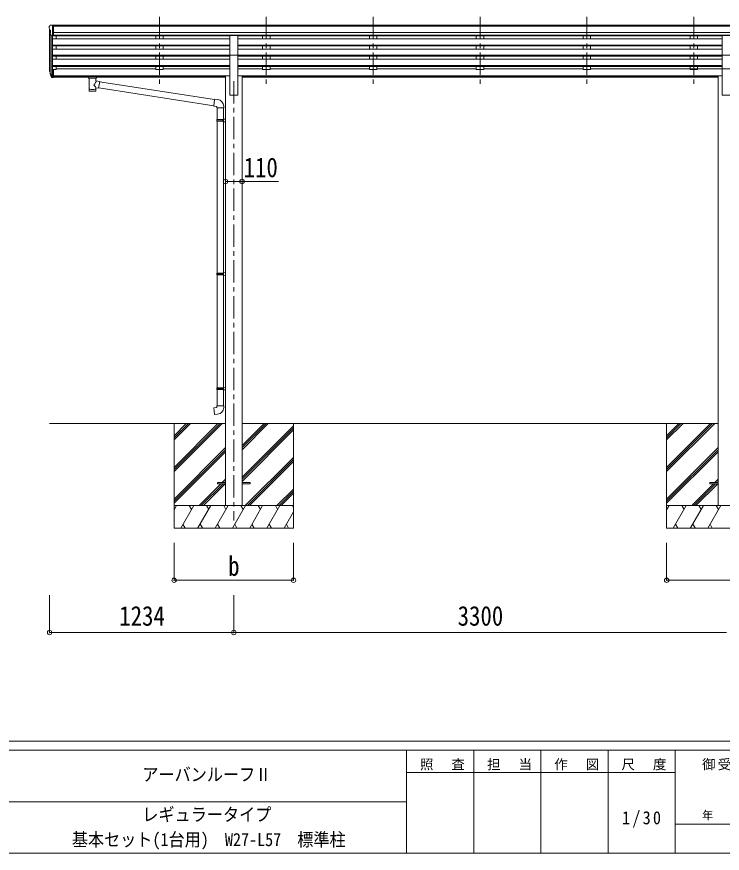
# Model space of a CAD drawing. Units: millimetres at full size, sheet at 1:30; some dimension numbers follow another scale. Extents: x -8432 to 8432, y -5820 to 5820.
# Drawn here: x 89 to 4816, y -5820 to -217 of the extents above; entities that cross this region are included whole.
import ezdxf
from ezdxf.enums import TextEntityAlignment as Align

# ---------------------------------------------------------------- set-up
doc = ezdxf.new("R2010")
doc.units = ezdxf.units.MM
doc.header["$LTSCALE"] = 30
doc.header["$PDMODE"] = 32
doc.header["$PDSIZE"] = 30
doc.linetypes.add('CHAIN1', pattern=[8, 5, -1, 1, -1])
for name, color, linetype, lineweight in [('0-0_0', 7, 'Continuous', 9), ('0-1_本体', 5, 'CHAIN1', 9), ('0-3_ELV2', 4, 'Continuous', 9), ('0-6_OTH_LINE', 6, 'Continuous', 9), ('0-9_OUTLINE', 7, 'Continuous', 9), ('F-0_240', 7, 'Continuous', 9)]:
    doc.layers.add(name, color=color, linetype=linetype, lineweight=lineweight)
doc.styles.add('ＭＳ ゴシック', font='')
doc.styles.get('ＭＳ ゴシック').set_extended_font_data('MS Gothic')

msp = doc.modelspace()

# ---------------------------------------------------------------- linework, layer by layer
at = {"layer": '0-0_0'}
for p, q in [((309.59, -2941.4), (1488.39, -2941.4)), ((1143.59, -2941.4), (1143.59, -3641.4)), ((1143.59, -3235.57), (1437.77, -2941.4)), ((1143.59, -3249.71), (1451.91, -2941.4)), ((1143.59, -3263.86), (1466.05, -2941.4)), ((1143.59, -3051.73), (1253.92, -2941.4)), ((1143.59, -3037.58), (1239.78, -2941.4)), ((1143.59, -3023.44), (1225.64, -2941.4)), ((1598.79, -3117.03), (1774.42, -2941.4)), ((1598.79, -3102.88), (1760.28, -2941.4)), ((1598.79, -3088.74), (1746.14, -2941.4)), ((1598.79, -2941.4), (4788.39, -2941.4)), ((1598.79, -3300.87), (1943.59, -2956.08)), ((1943.59, -2941.4), (1943.59, -3641.4)), ((4443.59, -2941.4), (4443.59, -3641.4)), ((4443.59, -3235.57), (4737.77, -2941.4)), ((4443.59, -3249.71), (4751.91, -2941.4)), ((4443.59, -3263.86), (4766.05, -2941.4)), ((4443.59, -3051.73), (4553.92, -2941.4)), ((4443.59, -3037.58), (4539.78, -2941.4)), ((4443.59, -3023.44), (4525.64, -2941.4)), ((1598.79, -3315.01), (1943.59, -2970.22)), ((1598.79, -3329.16), (1943.59, -2984.36)), ((1143.59, -3447.7), (1488.39, -3102.91)), ((1143.59, -3461.85), (1488.39, -3117.05)), ((1143.59, -3475.99), (1488.39, -3131.19)), ((4443.59, -3447.7), (4788.39, -3102.91)), ((4443.59, -3461.85), (4788.39, -3117.05)), ((4443.59, -3475.99), (4788.39, -3131.19)), ((1620.4, -3491.4), (1943.59, -3168.21)), ((1634.54, -3491.4), (1943.59, -3182.35)), ((1648.68, -3491.4), (1943.59, -3196.49)), ((1312.03, -3491.4), (1457.53, -3345.9)), ((1326.17, -3491.4), (1471.67, -3345.9)), ((1340.32, -3491.4), (1485.82, -3345.9)), ((1466.53, -3336.9), (1488.39, -3315.04)), ((1480.67, -3336.9), (1488.39, -3329.18)), ((4612.03, -3491.4), (4757.53, -3345.9)), ((4626.17, -3491.4), (4771.67, -3345.9)), ((4640.32, -3491.4), (4785.82, -3345.9)), ((4766.53, -3336.9), (4788.39, -3315.04)), ((4780.67, -3336.9), (4788.39, -3329.18)), ((1832.53, -3491.4), (1943.59, -3380.34)), ((1846.67, -3491.4), (1943.59, -3394.48)), ((1860.82, -3491.4), (1943.59, -3408.62)), ((1143.59, -3518.9), (1159.47, -3491.39)), ((1943.59, -3491.4), (1143.59, -3491.4)), ((1188.34, -3641.4), (1274.94, -3491.4)), ((1259.94, -3517.38), (1244.94, -3491.39)), ((1303.81, -3641.39), (1390.41, -3491.39)), ((1375.41, -3517.38), (1360.41, -3491.4)), ((1419.28, -3641.4), (1505.88, -3491.4)), ((1490.88, -3517.38), (1475.88, -3491.39)), ((1534.75, -3641.4), (1621.35, -3491.4)), ((1606.35, -3517.38), (1591.35, -3491.39)), ((1650.22, -3641.4), (1736.82, -3491.4)), ((1721.82, -3517.38), (1706.82, -3491.39)), ((1765.69, -3641.4), (1852.29, -3491.4)), ((1822.29, -3491.4), (1837.29, -3517.38)), ((1937.76, -3491.4), (1943.59, -3501.5)), ((4443.59, -3518.9), (4459.47, -3491.39)), ((5243.59, -3491.4), (4443.59, -3491.4)), ((4488.34, -3641.4), (4574.94, -3491.4)), ((4559.94, -3517.38), (4544.94, -3491.39)), ((4603.81, -3641.39), (4690.41, -3491.39)), ((4675.41, -3517.38), (4660.41, -3491.4)), ((4719.28, -3641.4), (4805.88, -3491.4)), ((4790.88, -3517.38), (4775.88, -3491.39)), ((1881.16, -3641.4), (1943.59, -3533.26)), ((1143.59, -3641.4), (1943.59, -3641.4)), ((1203.33, -3615.42), (1218.33, -3641.4)), ((1318.8, -3615.42), (1333.8, -3641.39)), ((1434.28, -3615.41), (1449.28, -3641.4)), ((1549.75, -3615.42), (1564.74, -3641.4)), ((1665.22, -3615.42), (1680.21, -3641.4)), ((1780.68, -3615.42), (1795.68, -3641.4)), ((1896.15, -3615.42), (1911.15, -3641.4)), ((4443.59, -3641.4), (5243.59, -3641.4)), ((4503.33, -3615.42), (4518.33, -3641.4)), ((4618.8, -3615.42), (4633.8, -3641.39)), ((4734.28, -3615.41), (4749.28, -3641.4))]:
    msp.add_line(p, q, dxfattribs=at)
at = {"layer": '0-1_本体'}
for p, q in [((1045.59, -216.99), (1045.59, -694.51)), ((1045.59, -216.99), (1045.59, -694.51)), ((1761.59, -216.99), (1761.59, -694.51)), ((1761.59, -216.99), (1761.59, -694.51)), ((2477.59, -216.99), (2477.59, -694.51)), ((2477.59, -216.99), (2477.59, -694.51)), ((3193.59, -216.99), (3193.59, -694.51)), ((3193.59, -216.99), (3193.59, -694.51)), ((3909.59, -216.99), (3909.59, -694.51)), ((3909.59, -216.99), (3909.59, -694.51)), ((4625.59, -216.99), (4625.59, -694.51)), ((4625.59, -216.99), (4625.59, -694.51)), ((1543.59, -647.83), (1543.59, -3591.4))]:
    msp.add_line(p, q, dxfattribs=at)
at = {"layer": '0-3_ELV2'}
for p, q in [((314.5, -273.31), (310.43, -279.11)), ((317.59, -272.74), (315.26, -272.88)), ((317.59, -272.74), (336.09, -272.74)), ((329.59, -345.72), (329.59, -272.74)), ((336.09, -272.74), (346.09, -272.83)), ((336.09, -344.72), (336.09, -272.74)), ((6051.09, -274.34), (336.09, -274.34)), ((6051.09, -279.56), (336.09, -279.56)), ((346.09, -274.34), (346.09, -272.83)), ((307.59, -282.11), (307.59, -282.74)), ((309.59, -303.31), (309.59, -569.76)), ((310.12, -303.92), (315.44, -306.99)), ((321.97, -343.91), (312.96, -328.32)), ((314.56, -331.08), (314.56, -596.46)), ((315.59, -307.25), (315.59, -323.53)), ((6051.09, -323.09), (336.09, -323.09)), ((323.59, -345.25), (323.58, -614.9)), ((329.59, -345.72), (324.38, -345.4)), ((336.09, -344.72), (329.59, -344.72)), ((329.59, -345.72), (329.59, -570.12)), ((329.59, -364.64), (1516.09, -364.64)), ((6051.09, -340.94), (336.09, -340.94)), ((1516.09, -344.19), (336.09, -344.19)), ((354.59, -344.19), (354.59, -364.64)), ((1020.59, -344.19), (1020.59, -364.64)), ((1070.59, -344.19), (1070.59, -364.64)), ((1516.09, -475.17), (1516.09, -343.37)), ((1516.09, -343.37), (1571.09, -343.37)), ((1571.09, -475.17), (1571.09, -343.37)), ((4816.09, -344.19), (1571.09, -344.19)), ((4816.09, -364.64), (1571.09, -364.64)), ((1736.59, -344.19), (1736.59, -364.64)), ((1786.59, -344.19), (1786.59, -364.64)), ((2452.59, -344.19), (2452.59, -364.64)), ((2502.59, -344.19), (2502.59, -364.64)), ((3168.59, -344.19), (3168.59, -364.64)), ((3218.59, -344.19), (3218.59, -364.64)), ((3884.59, -344.19), (3884.59, -364.64)), ((3934.59, -344.19), (3934.59, -364.64)), ((4600.59, -344.19), (4600.59, -364.64)), ((4650.59, -344.19), (4650.59, -364.64)), ((4816.09, -475.17), (4816.09, -343.37)), ((4816.09, -343.37), (4871.09, -343.37)), ((329.59, -406.52), (1516.09, -406.52)), ((329.59, -408.02), (1516.09, -408.02)), ((329.59, -412.33), (1516.09, -412.33)), ((329.59, -433.13), (1516.09, -433.13)), ((354.59, -412.33), (354.59, -433.13)), ((1020.59, -412.33), (1020.59, -433.13)), ((1070.59, -412.33), (1070.59, -433.13)), ((4816.09, -406.52), (1571.09, -406.52)), ((4816.09, -408.02), (1571.09, -408.02)), ((4816.09, -412.33), (1571.09, -412.33)), ((4816.09, -433.13), (1571.09, -433.13)), ((1736.59, -412.33), (1736.59, -433.13)), ((1786.59, -412.33), (1786.59, -433.13)), ((2452.59, -412.33), (2452.59, -433.13)), ((2502.59, -412.33), (2502.59, -433.13)), ((3168.59, -412.33), (3168.59, -433.13)), ((3218.59, -412.33), (3218.59, -433.13)), ((3884.59, -412.33), (3884.59, -433.13)), ((3934.59, -412.33), (3934.59, -433.13)), ((4600.59, -412.33), (4600.59, -433.13)), ((4650.59, -412.33), (4650.59, -433.13)), ((329.59, -475.01), (1516.09, -475.01)), ((329.59, -476.51), (1516.09, -476.51)), ((329.59, -480.83), (1516.09, -480.83)), ((329.59, -501.63), (1516.09, -501.63)), ((354.59, -501.63), (354.59, -480.83)), ((1020.59, -480.83), (1020.59, -501.63)), ((1070.59, -480.83), (1070.59, -501.63)), ((1516.09, -475.17), (1516.09, -741.4)), ((1516.09, -475.17), (1571.09, -475.17)), ((4816.09, -475.01), (1571.09, -475.01)), ((1571.09, -475.17), (1571.09, -741.4)), ((4816.09, -476.51), (1571.09, -476.51)), ((4816.09, -480.83), (1571.09, -480.83)), ((4816.09, -501.63), (1571.09, -501.63)), ((1736.59, -480.83), (1736.59, -501.63)), ((1786.59, -480.83), (1786.59, -501.63)), ((2452.59, -480.83), (2452.59, -501.63)), ((2502.59, -480.83), (2502.59, -501.63)), ((3168.59, -480.83), (3168.59, -501.63)), ((3218.59, -480.83), (3218.59, -501.63)), ((3884.59, -480.83), (3884.59, -501.63)), ((3934.59, -480.83), (3934.59, -501.63)), ((4600.59, -480.83), (4600.59, -501.63)), ((4650.59, -480.83), (4650.59, -501.63)), ((4816.09, -475.17), (4816.09, -741.4)), ((4816.09, -475.17), (4871.09, -475.17)), ((329.59, -543.5), (1516.09, -543.5)), ((329.59, -545), (1516.09, -545)), ((329.59, -549.32), (1516.09, -549.32)), ((354.59, -549.32), (354.59, -570.75)), ((1020.59, -549.32), (1020.59, -570.75)), ((1070.59, -549.32), (1070.59, -570.75)), ((4816.09, -543.5), (1571.09, -543.5)), ((4816.09, -545), (1571.09, -545)), ((4816.09, -549.32), (1571.09, -549.32)), ((1736.59, -549.32), (1736.59, -570.75)), ((1786.59, -549.32), (1786.59, -570.75)), ((2452.59, -549.32), (2452.59, -570.75)), ((2502.59, -549.32), (2502.59, -570.75)), ((3168.59, -549.32), (3168.59, -570.75)), ((3218.59, -549.32), (3218.59, -570.75)), ((3884.59, -549.32), (3884.59, -570.75)), ((3934.59, -549.32), (3934.59, -570.75)), ((4600.59, -549.32), (4600.59, -570.75)), ((4650.59, -549.32), (4650.59, -570.75)), ((310.68, -584.31), (314.56, -592.26)), ((311.29, -582.93), (314.56, -590)), ((313, -595.58), (313.34, -599.99)), ((313.34, -599.99), (322.15, -623.54)), ((313.95, -599.42), (322.15, -615.6)), ((323.16, -614.47), (315.4, -599.07)), ((329.59, -615.15), (324.46, -615.15)), ((329.59, -570.12), (329.59, -624.89)), ((336.09, -570.12), (329.59, -570.12)), ((336.09, -610.25), (329.59, -610.25)), ((336.09, -615.13), (329.59, -615.13)), ((336.09, -570.12), (336.09, -624.15)), ((354.59, -570.75), (336.09, -570.75)), ((336.09, -612.82), (1488.39, -612.82)), ((336.09, -614.22), (1488.39, -614.22)), ((354.59, -565.81), (1020.59, -565.81)), ((1070.59, -570.75), (1020.59, -570.75)), ((1070.59, -565.81), (1516.09, -565.81)), ((1488.39, -612.4), (1488.39, -3491.4)), ((1488.39, -612.4), (1516.09, -612.4)), ((1736.59, -565.81), (1571.09, -565.81)), ((1598.79, -612.4), (1571.09, -612.4)), ((1598.79, -612.4), (1598.79, -3491.4)), ((4788.39, -612.82), (1598.79, -612.82)), ((4788.39, -614.22), (1598.79, -614.22)), ((1786.59, -570.75), (1736.59, -570.75)), ((2452.59, -565.81), (1786.59, -565.81)), ((2502.59, -570.75), (2452.59, -570.75)), ((3168.59, -565.81), (2502.59, -565.81)), ((3218.59, -570.75), (3168.59, -570.75)), ((3884.59, -565.81), (3218.59, -565.81)), ((3934.59, -570.75), (3884.59, -570.75)), ((4816.09, -565.81), (3934.59, -565.81)), ((4871.09, -565.81), (4600.59, -565.81)), ((4650.59, -570.75), (4600.59, -570.75)), ((4816.09, -565.81), (4650.59, -565.81)), ((4788.39, -612.4), (4788.39, -3491.4)), ((4788.39, -612.4), (4816.09, -612.4)), ((329.59, -616.96), (324.74, -616.96)), ((329.59, -624.89), (324.74, -624.89)), ((336.09, -624.15), (329.59, -624.15)), ((570.09, -621.91), (336.09, -621.91)), ((1488.39, -621.91), (624.09, -621.91)), ((4788.39, -621.91), (1598.79, -621.91)), ((1516.09, -741.4), (1571.09, -741.4)), ((4816.09, -741.4), (4871.09, -741.4)), ((1433.59, -3336.9), (1488.39, -3336.9)), ((1598.79, -3336.9), (1653.59, -3336.9)), ((1598.79, -3345.9), (1653.59, -3345.9)), ((1653.59, -3336.9), (1653.59, -3345.9)), ((4733.59, -3336.9), (4788.39, -3336.9))]:
    msp.add_line(p, q, dxfattribs=at)
for points in [[(1433.59, -3336.9), (1433.59, -3345.9), (1488.39, -3345.9)], [(4733.59, -3336.9), (4733.59, -3345.9), (4788.39, -3345.9)]]:
    msp.add_lwpolyline(points, dxfattribs=at)
for centre, radius, start, end in [((310.59, -282.11), 3, 93, 180), ((315.32, -273.88), 1, 93.5, 145), ((509.59, -282.74), 202, 180, 184.94904), ((314.49, -299.55), 6.18, 185.7035, 224.99897), ((315.56, -326.82), 3, 94.7167, 210), ((315.29, -323.53), 0.3, 274.7167, 0), ((315.29, -307.25), 0.3, 0, 60), ((324.56, -342.41), 3, 210, 266.5), ((338.77, -575.19), 29.53, 186.50806, 197.98144), ((340.18, -573.43), 30.41, 187.1552, 198.19734)]:
    msp.add_arc(centre, radius, start, end, dxfattribs=at)
for centre, major_axis, ratio, start_param, end_param in [((398.24, -575.62), (-89.06, 1.43), 0.57596, 6.1962358, 6.3678173), ((397.45, -568.95), (87.93, 4.42), 0.541684, 3.0659337, 3.2228513), ((314.3, -595.58), (1.3, 0), 0.90356, 1.3700892, 3.347195), ((400.22, -579.39), (-89.07, 0), 0.90356, 0.2056023, 0.2515348), ((399.51, -575.53), (-88.05, 0), 0.90356, 0.2662965, 0.3003836), ((324.74, -614.25), (-3, 0), 0.90356, 0.5235988, 1.5707963), ((324.46, -613.8), (-1.5, 0), 0.90356, 0.5235988, 1.5707963), ((324.74, -622.18), (3, 0), 0.90356, 3.6651914, 4.712389)]:
    msp.add_ellipse(centre, major_axis=major_axis, ratio=ratio, start_param=start_param, end_param=end_param, dxfattribs=at)
at = {"layer": '0-6_OTH_LINE'}
for p, q in [((1488.39, -1320.95), (1598.79, -1320.95)), ((1143.59, -3991.4), (1143.59, -3741.41)), ((1943.59, -3991.4), (1943.59, -3741.41)), ((4443.59, -3991.4), (4443.59, -3741.41)), ((1143.59, -3991.4), (1943.59, -3991.4)), ((4443.59, -3991.4), (5243.59, -3991.4)), ((309.59, -4341.4), (309.59, -4091.4)), ((1543.59, -4341.4), (1543.59, -4091.4)), ((1543.59, -4341.4), (309.59, -4341.4)), ((4843.59, -4341.4), (1543.59, -4341.4))]:
    msp.add_line(p, q, dxfattribs=at)
at = {"layer": '0-6_OTH_LINE', "lineweight": 18}
msp.add_line((1598.79, -1320.95), (1842.68, -1320.95), dxfattribs=at)
at = {"layer": '0-6_OTH_LINE'}
for p in [(1488.39, -1320.95), (1598.79, -1320.95), (1143.59, -3991.4), (1943.59, -3991.4), (4443.59, -3991.4), (309.59, -4341.4), (1543.59, -4341.4)]:
    msp.add_point(p, dxfattribs=at)
at = {"layer": '0-9_OUTLINE'}
for p, q in [((553.59, -615), (553.59, -620.75)), ((555.59, -614.33), (638.59, -614.33)), ((640.59, -615), (640.59, -620.75)), ((555.59, -616.51), (638.59, -616.51)), ((555.59, -621.42), (570.09, -621.42)), ((570.09, -627.06), (570.09, -620.52)), ((574.19, -627.98), (574.17, -713.42)), ((619.99, -646.73), (619.99, -627.98)), ((645.21, -650.63), (619.99, -646.72)), ((624.09, -627.06), (624.09, -620.52)), ((624.09, -621.42), (638.59, -621.42)), ((645.21, -650.63), (638.19, -695.89)), ((1414.19, -771.99), (644.89, -652.65)), ((620.01, -713.42), (619.98, -692.76)), ((619.99, -693.07), (638.19, -695.89)), ((1410.53, -813.93), (638.46, -694.15)), ((1435.2, -771.87), (1414.36, -770.05)), ((1430.28, -827.62), (1476.28, -827.62)), ((1432.39, -827.62), (1432.39, -905.46)), ((1474.39, -827.62), (1474.39, -902.9)), ((1476.28, -827.62), (1476.28, -816.7)), ((1430.39, -907.46), (1431.39, -905.46)), ((1430.39, -907.46), (1474.39, -907.46)), ((1430.39, -907.46), (1430.39, -915.46)), ((1430.39, -915.46), (1474.39, -915.46)), ((1430.39, -915.46), (1431.39, -917.46)), ((1431.39, -905.46), (1474.39, -905.46)), ((1431.39, -917.46), (1474.39, -917.46)), ((1432.39, -917.46), (1432.39, -1934.15)), ((1469.91, -907.46), (1469.48, -905.46)), ((1472.39, -902.96), (1488.39, -902.49)), ((1472.39, -904.96), (1472.39, -902.96)), ((1472.39, -904.96), (1474.39, -904.96)), ((1472.39, -919.96), (1472.39, -917.96)), ((1472.39, -919.96), (1488.39, -920.43)), ((1474.39, -920.02), (1474.39, -1931.59)), ((1488.39, -902.49), (1488.39, -920.43)), ((1430.39, -1936.15), (1431.39, -1934.15)), ((1430.39, -1936.15), (1474.39, -1936.15)), ((1430.39, -1936.15), (1430.39, -1944.15)), ((1430.39, -1944.15), (1474.39, -1944.15)), ((1430.39, -1944.15), (1431.39, -1946.15)), ((1431.39, -1934.15), (1474.39, -1934.15)), ((1431.39, -1946.15), (1474.39, -1946.15)), ((1432.39, -1946.15), (1432.39, -2701.84)), ((1469.91, -1936.15), (1469.48, -1934.15)), ((1472.39, -1931.65), (1488.39, -1931.18)), ((1472.39, -1933.65), (1472.39, -1931.65)), ((1472.39, -1933.65), (1474.39, -1933.65)), ((1472.39, -1948.65), (1472.39, -1946.65)), ((1472.39, -1948.65), (1488.39, -1949.12)), ((1474.39, -1948.71), (1474.39, -2699.28)), ((1488.39, -1931.18), (1488.39, -1949.12)), ((1430.39, -2703.84), (1431.39, -2701.84)), ((1430.39, -2703.84), (1474.39, -2703.84)), ((1430.39, -2703.84), (1430.39, -2711.84)), ((1430.39, -2711.84), (1474.39, -2711.84)), ((1430.39, -2711.84), (1431.39, -2713.84)), ((1431.39, -2701.84), (1474.39, -2701.84)), ((1431.39, -2713.84), (1474.39, -2713.84)), ((1432.39, -2713.84), (1432.39, -2823.84)), ((1469.91, -2703.84), (1469.48, -2701.84)), ((1472.39, -2699.34), (1488.39, -2698.87)), ((1472.39, -2701.34), (1472.39, -2699.34)), ((1472.39, -2701.34), (1474.39, -2701.34)), ((1472.39, -2716.34), (1472.39, -2714.34)), ((1472.39, -2716.34), (1488.39, -2716.81)), ((1474.39, -2716.4), (1474.39, -2823.84)), ((1488.39, -2698.87), (1488.39, -2716.81)), ((1430.39, -2823.84), (1476.39, -2823.84)), ((1430.39, -2833.84), (1430.39, -2823.84)), ((1476.39, -2823.84), (1476.39, -2834.76))]:
    msp.add_line(p, q, dxfattribs=at)
for points in [[(553.59, -615), (553.63, -614.8), (553.71, -614.66), (553.81, -614.57), (553.91, -614.51), (554.03, -614.46), (554.32, -614.4), (554.81, -614.36), (555.35, -614.33), (555.59, -614.33)], [(638.59, -614.33), (638.94, -614.34), (639.47, -614.36), (639.92, -614.41), (640.22, -614.49), (640.39, -614.59), (640.51, -614.73), (640.58, -614.91), (640.59, -615)], [(553.59, -620.75), (553.63, -620.95), (553.71, -621.09), (553.81, -621.18), (553.91, -621.24), (554.03, -621.29), (554.32, -621.35), (554.81, -621.4), (555.35, -621.42), (555.59, -621.42)], [(638.59, -621.42), (638.94, -621.41), (639.47, -621.39), (639.92, -621.34), (640.22, -621.26), (640.39, -621.16), (640.51, -621.02), (640.58, -620.84), (640.59, -620.75)], [(1414.36, -770.05), (1410.35, -815.87), (1430.28, -817.62), (1430.28, -827.62)], [(1469.91, -907.46), (1469.91, -915.46), (1469.48, -917.46)], [(1472.39, -917.96), (1474.39, -917.96), (1474.39, -904.96)], [(1469.91, -1936.15), (1469.91, -1944.15), (1469.48, -1946.15)], [(1472.39, -1946.65), (1474.39, -1946.65), (1474.39, -1933.65)], [(1469.91, -2703.84), (1469.91, -2711.84), (1469.48, -2713.84)], [(1472.39, -2714.34), (1474.39, -2714.34), (1474.39, -2701.34)], [(1435.31, -2879.58), (1414.47, -2881.41), (1410.47, -2835.58), (1430.39, -2833.84)]]:
    msp.add_lwpolyline(points, dxfattribs=at)
for centre, start, end in [((1431.28, -816.7), 0, 85), ((1431.39, -2834.76), 275, 0)]:
    msp.add_arc(centre, 45, start, end, dxfattribs=at)
for centre, major_axis, ratio, start_param, end_param in [((555.59, -616.73), (2, 0), 0.109601, 3.1415927, 4.712389), ((597.09, -626.98), (27.06, 0), 0.069685, 3.1415927, 6.2831853), ((597.09, -620.52), (27, 0), 0.070066, 6.2831853, 9.424778), ((597.09, -673.26), (-22.81, -26.62), 0.234429, 1.6855472, 3.1268519), ((608.09, -624.5), (16, 0), 0.361356, 6.2636979, 6.2831853), ((638.59, -616.73), (2, 0), 0.109601, 4.712389, 6.2831853), ((597.09, -713.42), (22.92, 0), 0.101955, 3.1415499, 6.2833984), ((597.09, -700.98), (22.91, 0), 0.122865, 3.1415927, 6.2831853), ((599.64, -670.62), (20.32, -22.25), 0.045535, 0.0389954, 1.3075346)]:
    msp.add_ellipse(centre, major_axis=major_axis, ratio=ratio, start_param=start_param, end_param=end_param, dxfattribs=at)
at = {"layer": 'F-0_240', "color": 5}
for p, q in [((-8432.06, -5070), (8007.94, -5070)), ((-8432.06, -5130), (5341.19, -5130)), ((2701.18, -5130), (2701.18, -5820)), ((3151.18, -5130), (3151.18, -5820)), ((3601.18, -5130), (3601.18, -5820)), ((4051.18, -5130), (4051.18, -5820)), ((4501.18, -5130), (4501.18, -5820)), ((2701.18, -5280), (4501.18, -5280)), ((-3448.82, -5475), (2701.18, -5475)), ((4501.18, -5625), (5341.19, -5625)), ((-8432.06, -5820), (8007.94, -5820))]:
    msp.add_line(p, q, dxfattribs=at)

# ---------------------------------------------------------------- texts
at = {"layer": '0-6_OTH_LINE', "color": 7, "style": 'ＭＳ ゴシック', "width": 0.85}
for s, p in [('110', (1609.86, -1331.63)), ('b', (1506.09, -4001.4)), ('1234', (776.59, -4335.4)), ('3300', (3043.59, -4335.4))]:
    msp.add_text(s, height=132, dxfattribs=at).set_placement(p, align=Align.BOTTOM_LEFT)
at = {"layer": 'F-0_240', "style": 'ＭＳ ゴシック', "width": 0.9}
for s, p in [('アーバンルーフⅡ', (931.18, -5362.5)), ('レギュラータイプ', (931.18, -5630.88)), ('基本セット(1台用)\u3000W27-L57\u3000標準柱', (458.68, -5798.5))]:
    msp.add_text(s, height=87.98, dxfattribs=at).set_placement(p, align=Align.BOTTOM_LEFT)
at = {"layer": 'F-0_240', "style": 'ＭＳ ゴシック'}
msp.add_text('年\u3000\u3000月\u3000\u3000日', height=54.99, dxfattribs=at).set_placement((4681.19, -5610), align=Align.BOTTOM_LEFT)
at = {"layer": 'F-0_240', "attachment_point": 7, "style": 'ＭＳ ゴシック'}
for s, insert, char_height in [('\\T1.17;照\u3000査', (2791.19, -5265), 65.98), ('\\T1.17;担\u3000当', (3241.19, -5265), 65.98), ('\\T1.17;作\u3000図', (3691.18, -5265), 65.98), ('\\T1.17;尺\u3000度', (4141.19, -5265), 65.98), ('\\T1.17;御受領印', (4681.18, -5265), 65.98), ('\\T1.28;\\W0.9;1/30', (4144.93, -5647.5), 87.98)]:
    msp.add_mtext(s, dxfattribs=dict(at, insert=insert, char_height=char_height))

doc.saveas('drawing.dxf')
